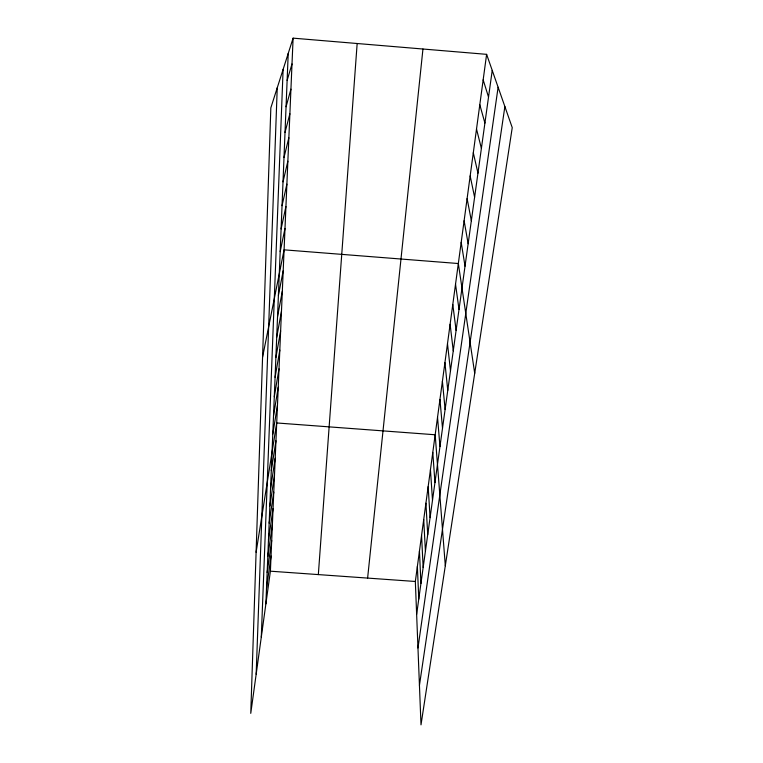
<?xml version="1.0" encoding="UTF-8"?>
<svg xmlns="http://www.w3.org/2000/svg" width="763" height="763" viewBox="0 0 763 763"><rect width="100%" height="100%" fill="white"/><g stroke="black" fill="none" stroke-linecap="round" stroke-linejoin="round"><path stroke-width="1.14" d="M256.168 674.215L277.236 87.793M261.289 637.105L283.111 69.404M265.886 603.848L288.223 53.42M293.106 38.15L270.836 107.841L250.76 713.357L270.398 571.191L293.106 38.15L486.613 54.345L512.24 127.631L421.004 724.85L415.339 581.473L486.613 54.345M318.333 574.596L357.16 43.51M367.613 578.087L422.95 49.013M266.516 588.359L271.046 555.989M416.636 614.415L492.23 70.415M267.155 572.546L271.704 540.49M267.813 556.418L272.381 524.696M417.962 647.968L498.115 87.24M268.481 539.966L273.059 508.578M269.158 523.16L273.764 492.145M419.44 685.393L504.877 106.572M269.854 506.003L274.48 475.368M270.569 488.473L275.205 458.258M271.294 470.571L275.948 440.795M256.101 552.259L276.711 422.96L435.177 434.767L445.306 565.755M272.772 434.147L277.465 405.296M273.526 415.616L278.228 387.27M274.289 396.684L279.01 368.863M275.081 377.332L279.811 350.074M275.882 357.551L280.631 330.875M276.702 337.322L281.471 311.275M277.541 316.635L282.32 291.237M278.4 295.462L283.197 270.76M262.567 357.16L284.084 249.835L458.325 263.531L474.71 373.288M280.183 251.628L285 228.433M281.099 228.929L285.925 206.544M282.043 205.676L286.888 184.15M283.016 181.852L287.861 161.231M283.998 157.436L288.862 137.779M285.019 132.409L289.883 113.763M286.058 106.753L290.932 89.166M287.126 80.43L292 63.968M270.398 571.191L415.339 581.473M483.16 79.848L488.53 97.082M479.793 104.741L484.915 123.062M476.513 129.042L481.396 148.403M473.298 152.772L477.962 173.115M470.17 175.948L474.605 197.226M467.109 198.599L471.343 220.755M464.114 220.736L468.148 243.721M461.186 242.367L465.029 266.153M455.53 284.227L459.011 309.463M452.793 304.475L456.102 330.389M450.113 324.285L453.27 350.837M447.49 343.674L450.485 370.828M444.924 362.654L447.767 390.379M442.406 381.242L445.115 409.512M439.946 399.45L442.511 428.234M437.533 417.285L439.965 446.555M432.783 452.402L434.958 482.578M430.446 469.693L432.497 500.28M428.157 486.622L430.094 517.61M425.916 503.218L427.728 534.586M423.713 519.489L425.42 551.21M421.558 535.435L423.16 567.491M419.45 551.077L420.938 583.447M417.371 566.423L418.773 599.089"/></g></svg>
